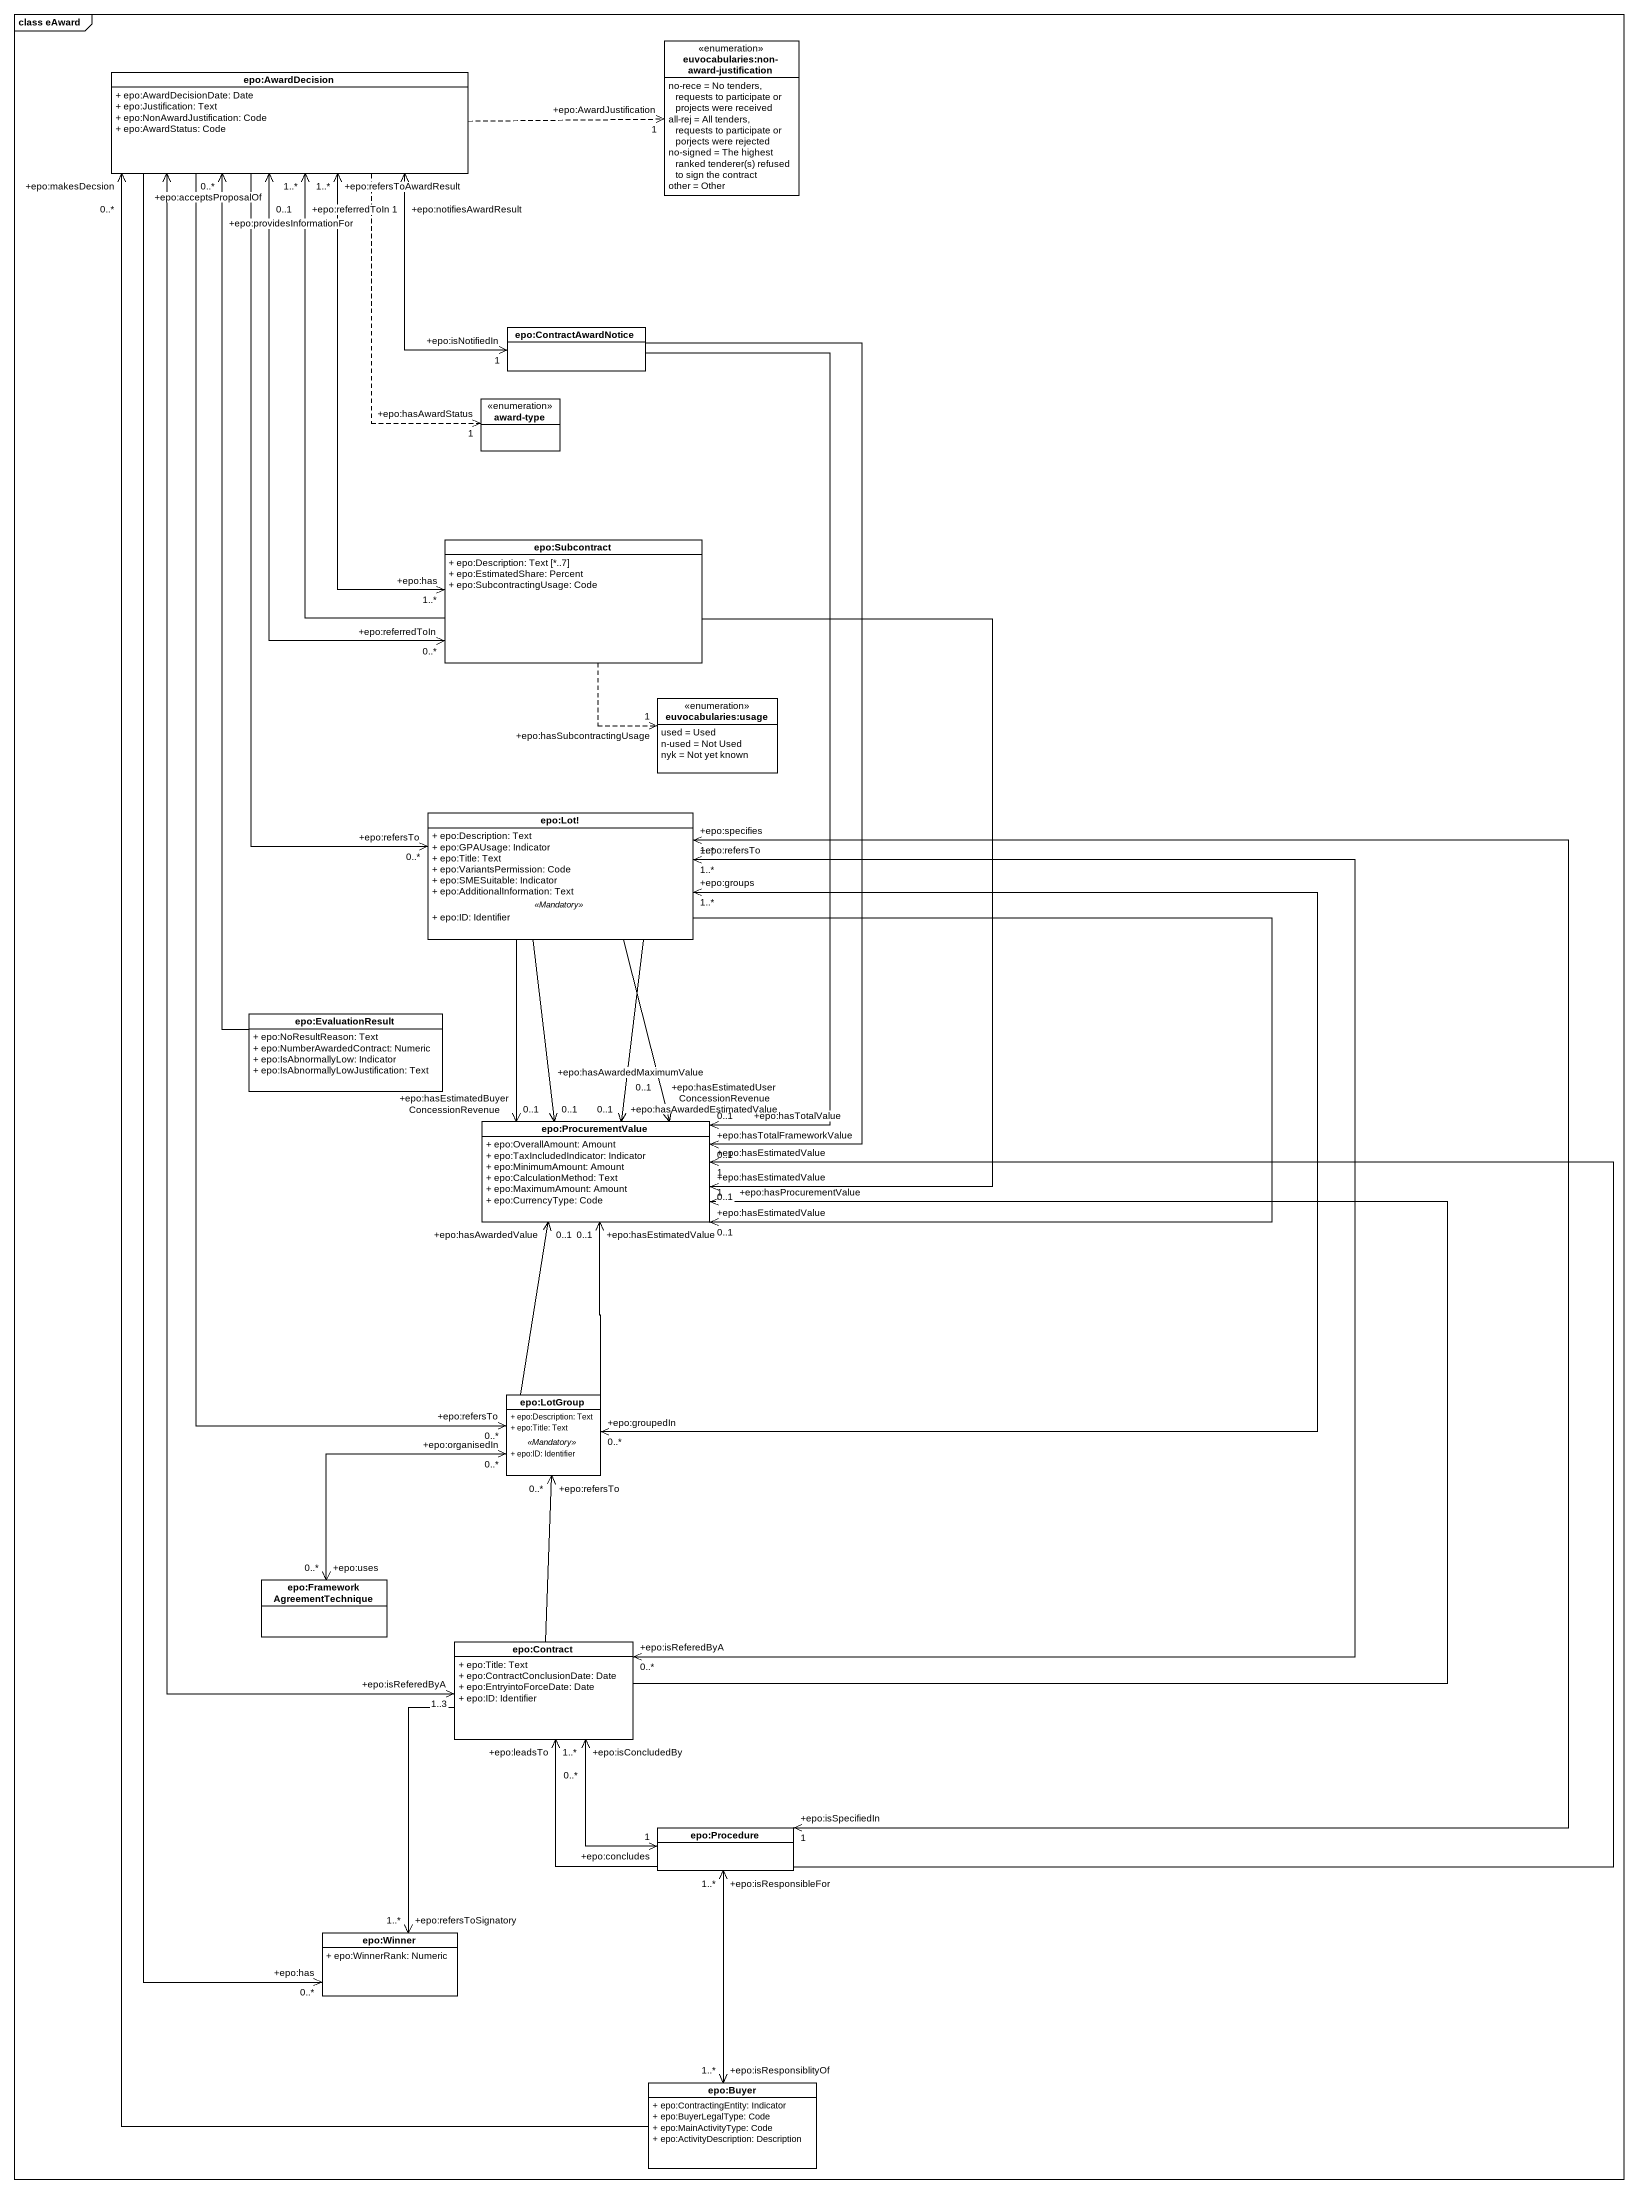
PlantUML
@startuml
mainframe class eAward
hide circle
hide empty members
skinparam classAttributeIconSize 0
enum "euvocabularies:non-award-justification" as euvocabularies_non_award {
  no-rece = No tenders, requests to participate or projects were received
  all-rej = All tenders, requests to participate or porjects were rejected
  {field} no-signed = The highest ranked tenderer(s) refused to sign the contract
  other = Other
}
class "epo:AwardDecision" as epo_AwardDecision {
  + epo:AwardDecisionDate: Date
  + epo:Justification: Text
  + epo:NonAwardJustification: Code
  + epo:AwardStatus: Code
}
class "epo:ContractAwardNotice" as epo_ContractAwardNotice
enum "award-type" as award_type
class "epo:Subcontract" as epo_Subcontract {
  + epo:Description: Text [*..7]
  + epo:EstimatedShare: Percent
  + epo:SubcontractingUsage: Code
}
enum "euvocabularies:usage" as euvocabularies_usage {
  used = Used
  n-used = Not Used
  nyk = Not yet known
}
class "epo:Lot!" as epo_Lot {
  + epo:Description: Text
  + epo:GPAUsage: Indicator
  + epo:Title: Text
  + epo:VariantsPermission: Code
  + epo:SMESuitable: Indicator
  + epo:AdditionalInformation: Text
  .. <<Mandatory>> ..
  + epo:ID: Identifier
}
class "epo:EvaluationResult" as epo_EvaluationResult {
  + epo:NoResultReason: Text
  + epo:NumberAwardedContract: Numeric
  + epo:IsAbnormallyLow: Indicator
  + epo:IsAbnormallyLowJustification: Text
}
class "epo:ProcurementValue" as epo_ProcurementValue {
  + epo:OverallAmount: Amount
  + epo:TaxIncludedIndicator: Indicator
  + epo:MinimumAmount: Amount
  + epo:CalculationMethod: Text
  + epo:MaximumAmount: Amount
  + epo:CurrencyType: Code
}
class "epo:LotGroup" as epo_LotGroup {
  + epo:Description: Text
  + epo:Title: Text
  .. <<Mandatory>> ..
  + epo:ID: Identifier
}
class "epo:FrameworkAgreementTechnique" as epo_FrameworkAgreementTechni
class "epo:Contract" as epo_Contract {
  + epo:Title: Text
  + epo:ContractConclusionDate: Date
  + epo:EntryintoForceDate: Date
  + epo:ID: Identifier
}
class "epo:Procedure" as epo_Procedure
class "epo:Winner" as epo_Winner {
  + epo:WinnerRank: Numeric
}
class "epo:Buyer" as epo_Buyer {
  + epo:ContractingEntity: Indicator
  + epo:BuyerLegalType: Code
  + epo:MainActivityType: Code
  + epo:ActivityDescription: Description
}
epo_AwardDecision .right.> "+epo:AwardJustification\n1" euvocabularies_non_award
epo_AwardDecision ..> "+epo:hasAwardStatus\n1" award_type
epo_AwardDecision --> "+epo:refersTo\n0..*" epo_Lot
epo_AwardDecision --> "+epo:refersTo\n0..*" epo_LotGroup
epo_AwardDecision <--> "+epo:isReferedByA\n1..3" epo_Contract
epo_AwardDecision --> "+epo:has\n0..*" epo_Winner
epo_ContractAwardNotice "+epo:isNotifiedIn\n1" <-up-> "+epo:notifiesAwardResult\n1" epo_AwardDecision
epo_ContractAwardNotice --> "+epo:hasTotalFrameworkValue\n0..1" epo_ProcurementValue
epo_ContractAwardNotice --> "+epo:hasTotalValue\n0..1" epo_ProcurementValue
epo_Subcontract "+epo:has\n1..*" <-up-> "+epo:refersToAwardResult\n1..*" epo_AwardDecision
epo_Subcontract -up-> "+epo:referredToIn\n1..*" epo_AwardDecision
epo_Subcontract "+epo:referredToIn\n0..*" <-up-> "+epo:acceptsProposalOf\n0..1" epo_AwardDecision
epo_Subcontract ..> "+epo:hasSubcontractingUsage\n1" euvocabularies_usage
epo_Subcontract --> "+epo:hasEstimatedValue\n0..1" epo_ProcurementValue
epo_Lot --> "+epo:hasAwardedEstimatedValue\n0..1" epo_ProcurementValue
epo_Lot --> "+epo:hasEstimatedValue\n0..1" epo_ProcurementValue
epo_Lot --> "+epo:hasEstimatedUserConcessionRevenue\n0..1" epo_ProcurementValue
epo_Lot --> "+epo:hasEstimatedBuyerConcessionRevenue\n0..1" epo_ProcurementValue
epo_Lot --> "+epo:hasAwardedMaximumValue\n0..1" epo_ProcurementValue
epo_Lot "+epo:groups\n1..*" <--> "+epo:groupedIn\n0..*" epo_LotGroup
epo_EvaluationResult -up-> "+epo:providesInformationFor\n0..*" epo_AwardDecision
epo_LotGroup -up-> "+epo:hasAwardedValue\n0..1" epo_ProcurementValue
epo_LotGroup -up-> "+epo:hasEstimatedValue\n0..1" epo_ProcurementValue
epo_FrameworkAgreementTechni "+epo:uses\n0..*" <-up-> "+epo:organisedIn\n0..*" epo_LotGroup
epo_Contract "+epo:isReferedByA\n0..*" <-up-> "+epo:refersTo\n1..*" epo_Lot
epo_Contract -up-> "+epo:hasProcurementValue\n1" epo_ProcurementValue
epo_Contract -up-> "+epo:refersTo\n0..*" epo_LotGroup
epo_Contract --> "+epo:refersToSignatory\n1..*" epo_Winner
epo_Procedure "+epo:isSpecifiedIn\n1" <-up-> "+epo:specifies\n1..*" epo_Lot
epo_Procedure -up-> "+epo:hasEstimatedValue\n1" epo_ProcurementValue
epo_Procedure -up-> "+epo:leadsTo\n1..*" epo_Contract
epo_Procedure "+epo:concludes\n1" <-up-> "+epo:isConcludedBy\n0..*" epo_Contract
epo_Procedure "+epo:isResponsibleFor\n1..*" <--> "+epo:isResponsiblityOf\n1..*" epo_Buyer
epo_Buyer -up-> "+epo:makesDecsion\n0..*" epo_AwardDecision
@enduml
